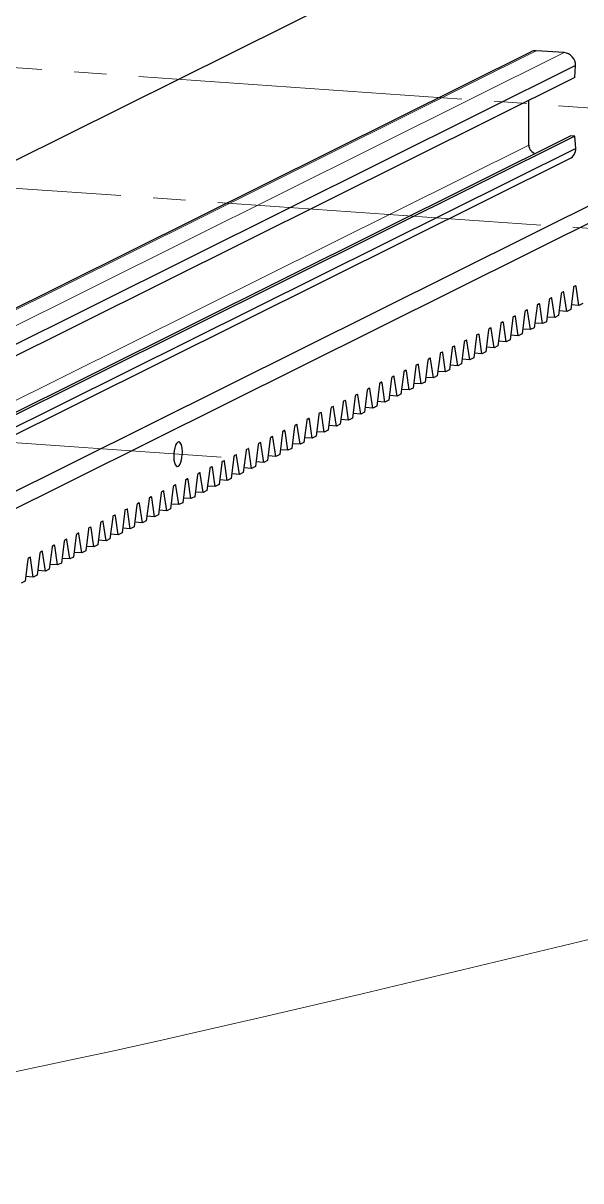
# Model space of a CAD drawing. Header units: millimetres. Extents: x 0 to 3360, y 0 to 297.
# Drawn here: x 3044 to 3069.9, y 153 to 206.6 of the extents above; entities that cross this region are included whole.
import ezdxf

# ---------------------------------------------------------------- set-up
doc = ezdxf.new("R2010")
doc.units = ezdxf.units.MM
for name, pattern in [('K5LT32768', [0]), ('K5LT_AXLED', [19.5, 15, -1.5, 1.5, -1.5]), ('K5LT_THIN', [0]), ('K5LT_THIN_INCLUDED_TO_HATCHING', [0])]:
    doc.linetypes.add(name, pattern=pattern)
doc.layers.add('Системный слой', color=7, linetype='Continuous')

# ---------------------------------------------------------------- blocks, each defined once
blk = doc.blocks.new('U614')
at = {"layer": 'Системный слой', "color": 7, "linetype": 'K5LT32768', "lineweight": 30}
for start_param, end_param in [(0, 3.141593), (4.915623, 6.283185), (3.141593, 4.915623)]:
    blk.add_ellipse((3051.211, 186.619), major_axis=(0.04, 0.566), ratio=0.350471, start_param=start_param, end_param=end_param, dxfattribs=at)

msp = doc.modelspace()

# ---------------------------------------------------------------- linework, layer by layer
at = {"layer": 'Системный слой', "color": 7, "linetype": 'K5LT32768', "lineweight": 30}
for p, q in [((3128.62, 242.47685), (3043.51876, 200.13808)), ((2995.93119, 169.62118), (3067.5541, 205.25433)), ((3069.10086, 205.21278), (3067.80551, 205.30347)), ((3069.632, 204.61872), (2995.82974, 167.90132)), ((2996.64625, 161.51369), (3082.58427, 204.26876)), ((3069.58687, 204.06501), (3069.632, 204.61872)), ((3069.58687, 204.06501), (2995.81853, 167.36448)), ((2996.89187, 160.83391), (3083.99738, 204.16982)), ((3067.4619, 200.93441), (3067.45734, 203.00555)), ((3069.41554, 201.35451), (2995.93137, 164.79536)), ((3069.59286, 201.34209), (2995.94198, 164.7)), ((3069.59286, 201.34209), (3069.41554, 201.35451)), ((3069.64044, 200.78189), (3069.59286, 201.34209)), ((3069.64044, 200.78189), (2996.01411, 164.15201)), ((2996.06323, 163.84368), (3069.36317, 200.31117)), ((3069.06879, 194.1407), (3068.98759, 194.1003)), ((3069.22134, 193.22536), (3069.08991, 194.11101)), ((3069.52834, 194.32913), (3069.40109, 193.31479)), ((3069.63049, 194.42015), (3069.54929, 194.37975)), ((3069.78304, 193.50481), (3069.65161, 194.39046)), ((3067.94539, 193.5818), (3067.86419, 193.5414)), ((3068.09795, 192.66646), (3067.96652, 193.55211)), ((3068.40494, 193.77023), (3068.27769, 192.75588)), ((3068.50709, 193.86125), (3068.42589, 193.82085)), ((3068.65965, 192.94591), (3068.52821, 193.83156)), ((3068.96664, 194.04968), (3068.83939, 193.03533)), ((3069.78304, 193.50481), (3069.42805, 193.52967)), ((3069.96279, 193.59424), (3069.78304, 193.50481)), ((3066.82199, 193.02289), (3066.74079, 192.98249)), ((3066.97455, 192.10756), (3066.84312, 192.9932)), ((3067.28154, 193.21132), (3067.15429, 192.19698)), ((3067.38369, 193.30234), (3067.30249, 193.26195)), ((3067.53625, 192.38701), (3067.40482, 193.27265)), ((3067.84324, 193.49078), (3067.71599, 192.47643)), ((3068.83939, 193.03533), (3068.65965, 192.94591)), ((3069.22134, 193.22536), (3068.86635, 193.25022)), ((3069.40109, 193.31479), (3069.22134, 193.22536)), ((3065.69859, 192.46399), (3065.61739, 192.42359)), ((3066.15814, 192.65242), (3066.03089, 191.63808)), ((3066.26029, 192.74344), (3066.17909, 192.70304)), ((3066.41285, 191.8281), (3066.28142, 192.71375)), ((3066.71984, 192.93187), (3066.59259, 191.91753)), ((3067.71599, 192.47643), (3067.53625, 192.38701)), ((3068.09795, 192.66646), (3067.74295, 192.69131)), ((3068.27769, 192.75588), (3068.09795, 192.66646)), ((3068.65965, 192.94591), (3068.30465, 192.97077)), ((3065.03474, 192.09352), (3064.90749, 191.07918)), ((3065.13689, 192.18454), (3065.05569, 192.14414)), ((3065.28945, 191.2692), (3065.15802, 192.15485)), ((3065.59644, 192.37297), (3065.46919, 191.35863)), ((3065.85115, 191.54865), (3065.71972, 192.4343)), ((3066.97455, 192.10756), (3066.61955, 192.13241)), ((3067.15429, 192.19698), (3066.97455, 192.10756)), ((3067.53625, 192.38701), (3067.18125, 192.41186)), ((3063.91135, 191.53462), (3063.78409, 190.52027)), ((3064.01349, 191.62564), (3063.93229, 191.58524)), ((3064.16605, 190.7103), (3064.03462, 191.59595)), ((3064.47304, 191.81407), (3064.34579, 190.79972)), ((3064.57519, 191.90509), (3064.49399, 191.86469)), ((3064.72775, 190.98975), (3064.59632, 191.8754)), ((3065.85115, 191.54865), (3065.49615, 191.57351)), ((3066.03089, 191.63808), (3065.85115, 191.54865)), ((3066.41285, 191.8281), (3066.05785, 191.85296)), ((3066.59259, 191.91753), (3066.41285, 191.8281)), ((3062.78795, 190.97571), (3062.6607, 189.96137)), ((3062.89009, 191.06673), (3062.8089, 191.02634)), ((3063.04265, 190.1514), (3062.91122, 191.03704)), ((3063.34965, 191.25516), (3063.22239, 190.24082)), ((3063.45179, 191.34618), (3063.37059, 191.30579)), ((3063.60435, 190.43085), (3063.47292, 191.3165)), ((3064.72775, 190.98975), (3064.37275, 191.01461)), ((3064.90749, 191.07918), (3064.72775, 190.98975)), ((3065.28945, 191.2692), (3064.93445, 191.29406)), ((3065.46919, 191.35863), (3065.28945, 191.2692)), ((3061.66455, 190.41681), (3061.5373, 189.40247)), ((3061.7667, 190.50783), (3061.6855, 190.46743)), ((3061.91925, 189.59249), (3061.78782, 190.47814)), ((3062.22625, 190.69626), (3062.099, 189.68192)), ((3062.3284, 190.78728), (3062.2472, 190.74688)), ((3062.48095, 189.87195), (3062.34952, 190.75759)), ((3063.60435, 190.43085), (3063.24935, 190.4557)), ((3063.78409, 190.52027), (3063.60435, 190.43085)), ((3064.16605, 190.7103), (3063.81105, 190.73515)), ((3064.34579, 190.79972), (3064.16605, 190.7103)), ((3060.54115, 189.85791), (3060.4139, 188.84356)), ((3060.6433, 189.94893), (3060.5621, 189.90853)), ((3060.79585, 189.03359), (3060.66442, 189.91924)), ((3061.10285, 190.13736), (3060.9756, 189.12302)), ((3061.205, 190.22838), (3061.1238, 190.18798)), ((3061.35755, 189.31304), (3061.22612, 190.19869)), ((3062.48095, 189.87195), (3062.12595, 189.8968)), ((3062.6607, 189.96137), (3062.48095, 189.87195)), ((3063.04265, 190.1514), (3062.68765, 190.17625)), ((3063.22239, 190.24082), (3063.04265, 190.1514)), ((3059.41775, 189.29901), (3059.2905, 188.28466)), ((3059.5199, 189.39002), (3059.4387, 189.34963)), ((3059.67245, 188.47469), (3059.54102, 189.36034)), ((3059.97945, 189.57846), (3059.8522, 188.56411)), ((3060.0816, 189.66948), (3060.0004, 189.62908)), ((3060.23415, 188.75414), (3060.10272, 189.63979)), ((3061.35755, 189.31304), (3061.00255, 189.3379)), ((3061.5373, 189.40247), (3061.35755, 189.31304)), ((3061.91925, 189.59249), (3061.56425, 189.61735)), ((3062.099, 189.68192), (3061.91925, 189.59249)), ((3058.29435, 188.7401), (3058.1671, 187.72576)), ((3058.3965, 188.83112), (3058.3153, 188.79072)), ((3058.54906, 187.91579), (3058.41762, 188.80143)), ((3058.85605, 189.01955), (3058.7288, 188.00521)), ((3058.9582, 189.11057), (3058.877, 189.07018)), ((3059.11075, 188.19524), (3058.97932, 189.08088)), ((3060.23415, 188.75414), (3059.87916, 188.77899)), ((3060.4139, 188.84356), (3060.23415, 188.75414)), ((3060.79585, 189.03359), (3060.44085, 189.05845)), ((3060.9756, 189.12302), (3060.79585, 189.03359)), ((3057.17095, 188.1812), (3057.0437, 187.16686)), ((3057.2731, 188.27222), (3057.1919, 188.23182)), ((3057.42566, 187.35688), (3057.29423, 188.24253)), ((3057.73265, 188.46065), (3057.6054, 187.44631)), ((3057.8348, 188.55167), (3057.7536, 188.51127)), ((3057.98736, 187.63633), (3057.85593, 188.52198)), ((3059.11075, 188.19524), (3058.75576, 188.22009)), ((3059.2905, 188.28466), (3059.11075, 188.19524)), ((3059.67245, 188.47469), (3059.31746, 188.49954)), ((3059.8522, 188.56411), (3059.67245, 188.47469)), ((3056.1497, 187.71332), (3056.0685, 187.67292)), ((3056.30226, 186.79798), (3056.17083, 187.68363)), ((3056.60925, 187.90175), (3056.482, 186.8874)), ((3056.7114, 187.99277), (3056.6302, 187.95237)), ((3056.86396, 187.07743), (3056.73253, 187.96308)), ((3057.98736, 187.63633), (3057.63236, 187.66119)), ((3058.1671, 187.72576), (3057.98736, 187.63633)), ((3058.54906, 187.91579), (3058.19406, 187.94064)), ((3058.7288, 188.00521), (3058.54906, 187.91579)), ((3055.0263, 187.15441), (3054.9451, 187.11402)), ((3055.17886, 186.23908), (3055.04743, 187.12472)), ((3055.48585, 187.34285), (3055.3586, 186.3285)), ((3055.588, 187.43386), (3055.5068, 187.39347)), ((3055.74056, 186.51853), (3055.60913, 187.40418)), ((3056.04755, 187.6223), (3055.9203, 186.60795)), ((3056.86396, 187.07743), (3056.50896, 187.10229)), ((3057.0437, 187.16686), (3056.86396, 187.07743)), ((3057.42566, 187.35688), (3057.07066, 187.38174)), ((3057.6054, 187.44631), (3057.42566, 187.35688)), ((3053.9029, 186.59551), (3053.8217, 186.55511)), ((3054.05546, 185.68017), (3053.92403, 186.56582)), ((3054.36245, 186.78394), (3054.2352, 185.7696)), ((3054.4646, 186.87496), (3054.3834, 186.83456)), ((3054.61716, 185.95963), (3054.48573, 186.84527)), ((3054.92415, 187.06339), (3054.7969, 186.04905)), ((3055.9203, 186.60795), (3055.74056, 186.51853)), ((3056.30226, 186.79798), (3055.94726, 186.82283)), ((3056.482, 186.8874), (3056.30226, 186.79798)), ((3052.7795, 186.03661), (3052.69831, 185.99621)), ((3053.23906, 186.22504), (3053.1118, 185.2107)), ((3053.3412, 186.31606), (3053.26, 186.27566)), ((3053.49376, 185.40072), (3053.36233, 186.28637)), ((3053.80076, 186.50449), (3053.6735, 185.49015)), ((3054.7969, 186.04905), (3054.61716, 185.95963)), ((3055.17886, 186.23908), (3054.82386, 186.26393)), ((3055.3586, 186.3285), (3055.17886, 186.23908)), ((3055.74056, 186.51853), (3055.38556, 186.54338)), ((3052.11566, 185.66614), (3051.98841, 184.65179)), ((3052.21781, 185.75716), (3052.13661, 185.71676)), ((3052.37036, 184.84182), (3052.23893, 185.72747)), ((3052.67736, 185.94559), (3052.55011, 184.93124)), ((3052.93206, 185.12127), (3052.80063, 186.00692)), ((3053.6735, 185.49015), (3053.49376, 185.40072)), ((3054.05546, 185.68017), (3053.70046, 185.70503)), ((3054.2352, 185.7696), (3054.05546, 185.68017)), ((3054.61716, 185.95963), (3054.26216, 185.98448)), ((3050.99226, 185.10723), (3050.86501, 184.09289)), ((3051.09441, 185.19825), (3051.01321, 185.15786)), ((3051.24696, 184.28292), (3051.11553, 185.16856)), ((3051.55396, 185.38669), (3051.42671, 184.37234)), ((3051.65611, 185.47771), (3051.57491, 185.43731)), ((3051.80866, 184.56237), (3051.67723, 185.44802)), ((3052.93206, 185.12127), (3052.57706, 185.14613)), ((3053.1118, 185.2107), (3052.93206, 185.12127)), ((3053.49376, 185.40072), (3053.13876, 185.42558)), ((3049.86886, 184.54833), (3049.74161, 183.53399)), ((3049.97101, 184.63935), (3049.88981, 184.59895)), ((3050.12356, 183.72401), (3049.99213, 184.60966)), ((3050.43056, 184.82778), (3050.30331, 183.81344)), ((3050.53271, 184.9188), (3050.45151, 184.8784)), ((3050.68526, 184.00347), (3050.55383, 184.88911)), ((3051.80866, 184.56237), (3051.45366, 184.58722)), ((3051.98841, 184.65179), (3051.80866, 184.56237)), ((3052.37036, 184.84182), (3052.01536, 184.86668)), ((3052.55011, 184.93124), (3052.37036, 184.84182)), ((3048.74546, 183.98943), (3048.61821, 182.97509)), ((3048.84761, 184.08045), (3048.76641, 184.04005)), ((3049.00017, 183.16511), (3048.86873, 184.05076)), ((3049.30716, 184.26888), (3049.17991, 183.25454)), ((3049.40931, 184.3599), (3049.32811, 184.3195)), ((3049.56186, 183.44456), (3049.43043, 184.33021)), ((3050.68526, 184.00347), (3050.33026, 184.02832)), ((3050.86501, 184.09289), (3050.68526, 184.00347)), ((3051.24696, 184.28292), (3050.89196, 184.30777)), ((3051.42671, 184.37234), (3051.24696, 184.28292)), ((3047.62206, 183.43053), (3047.49481, 182.41618)), ((3047.72421, 183.52155), (3047.64301, 183.48115)), ((3047.87677, 182.60621), (3047.74534, 183.49186)), ((3048.18376, 183.70998), (3048.05651, 182.69563)), ((3048.28591, 183.801), (3048.20471, 183.7606)), ((3048.43847, 182.88566), (3048.30704, 183.77131)), ((3049.56186, 183.44456), (3049.20687, 183.46942)), ((3049.74161, 183.53399), (3049.56186, 183.44456)), ((3050.12356, 183.72401), (3049.76857, 183.74887)), ((3050.30331, 183.81344), (3050.12356, 183.72401)), ((3046.49866, 182.87162), (3046.37141, 181.85728)), ((3046.60081, 182.96264), (3046.51961, 182.92225)), ((3046.75337, 182.04731), (3046.62194, 182.93295)), ((3047.06036, 183.15107), (3046.93311, 182.13673)), ((3047.16251, 183.24209), (3047.08131, 183.2017)), ((3047.31507, 182.32676), (3047.18364, 183.2124)), ((3048.43847, 182.88566), (3048.08347, 182.91052)), ((3048.61821, 182.97509), (3048.43847, 182.88566)), ((3049.00017, 183.16511), (3048.64517, 183.18997)), ((3049.17991, 183.25454), (3049.00017, 183.16511)), ((3045.37526, 182.31272), (3045.24801, 181.29838)), ((3045.47741, 182.40374), (3045.39621, 182.36334)), ((3045.62997, 181.4884), (3045.49854, 182.37405)), ((3045.93696, 182.59217), (3045.80971, 181.57783)), ((3046.03911, 182.68319), (3045.95791, 182.64279)), ((3046.19167, 181.76786), (3046.06024, 182.6535)), ((3047.31507, 182.32676), (3046.96007, 182.35161)), ((3047.49481, 182.41618), (3047.31507, 182.32676)), ((3047.87677, 182.60621), (3047.52177, 182.63106)), ((3048.05651, 182.69563), (3047.87677, 182.60621)), ((3044.25186, 181.75382), (3044.12461, 180.73947)), ((3044.35401, 181.84484), (3044.27281, 181.80444)), ((3044.50657, 180.9295), (3044.37514, 181.81515)), ((3044.81356, 182.03327), (3044.68631, 181.01893)), ((3044.91571, 182.12429), (3044.83451, 182.08389)), ((3045.06827, 181.20895), (3044.93684, 182.0946)), ((3046.19167, 181.76786), (3045.83667, 181.79271)), ((3046.37141, 181.85728), (3046.19167, 181.76786)), ((3046.75337, 182.04731), (3046.39837, 182.07216)), ((3046.93311, 182.13673), (3046.75337, 182.04731)), ((3045.06827, 181.20895), (3044.71327, 181.23381)), ((3045.24801, 181.29838), (3045.06827, 181.20895)), ((3045.62997, 181.4884), (3045.27497, 181.51326)), ((3045.80971, 181.57783), (3045.62997, 181.4884)), ((3044.12461, 180.73947), (3043.94487, 180.65005)), ((3044.50657, 180.9295), (3044.15157, 180.95436)), ((3044.68631, 181.01893), (3044.50657, 180.9295))]:
    msp.add_line(p, q, dxfattribs=at)
at = {"layer": 'Системный слой', "color": 7, "linetype": 'K5LT_THIN', "lineweight": 18}
for p, q in [((3069.10086, 205.21278), (2995.86975, 168.77953)), ((3067.80551, 205.30347), (2995.9245, 169.54191)), ((3067.4619, 200.93441), (2995.88264, 165.32298)), ((3069.08991, 194.11101), (3069.01908, 194.11597)), ((3069.65161, 194.39046), (3069.58078, 194.39542)), ((3067.96652, 193.55211), (3067.89568, 193.55707)), ((3068.52821, 193.83156), (3068.45738, 193.83652)), ((3066.84312, 192.9932), (3066.77228, 192.99816)), ((3067.40482, 193.27265), (3067.33398, 193.27761)), ((3066.28142, 192.71375), (3066.21058, 192.71871)), ((3065.15802, 192.15485), (3065.08719, 192.15981)), ((3065.71972, 192.4343), (3065.64888, 192.43926)), ((3064.03462, 191.59595), (3063.96379, 191.60091)), ((3064.59632, 191.8754), (3064.52549, 191.88036)), ((3062.91122, 191.03704), (3062.84039, 191.042)), ((3063.47292, 191.3165), (3063.40209, 191.32145)), ((3061.78782, 190.47814), (3061.71699, 190.4831)), ((3062.34952, 190.75759), (3062.27869, 190.76255)), ((3060.66442, 189.91924), (3060.59359, 189.9242)), ((3061.22612, 190.19869), (3061.15529, 190.20365)), ((3059.54102, 189.36034), (3059.47019, 189.36529)), ((3060.10272, 189.63979), (3060.03189, 189.64475)), ((3058.41762, 188.80143), (3058.34679, 188.80639)), ((3058.97932, 189.08088), (3058.90849, 189.08584)), ((3057.29423, 188.24253), (3057.22339, 188.24749)), ((3057.85593, 188.52198), (3057.78509, 188.52694)), ((3056.17083, 187.68363), (3056.09999, 187.68859)), ((3056.73253, 187.96308), (3056.66169, 187.96804)), ((3055.04743, 187.12472), (3054.9766, 187.12968)), ((3055.60913, 187.40418), (3055.53829, 187.40913)), ((3053.92403, 186.56582), (3053.8532, 186.57078)), ((3054.48573, 186.84527), (3054.4149, 186.85023)), ((3053.36233, 186.28637), (3053.2915, 186.29133)), ((3052.23893, 185.72747), (3052.1681, 185.73243)), ((3052.80063, 186.00692), (3052.7298, 186.01188)), ((3051.11553, 185.16856), (3051.0447, 185.17352)), ((3051.67723, 185.44802), (3051.6064, 185.45298)), ((3049.99213, 184.60966), (3049.9213, 184.61462)), ((3050.55383, 184.88911), (3050.483, 184.89407)), ((3048.86873, 184.05076), (3048.7979, 184.05572)), ((3049.43043, 184.33021), (3049.3596, 184.33517)), ((3047.74534, 183.49186), (3047.6745, 183.49682)), ((3048.30704, 183.77131), (3048.2362, 183.77627)), ((3046.62194, 182.93295), (3046.5511, 182.93791)), ((3047.18364, 183.2124), (3047.1128, 183.21736)), ((3045.49854, 182.37405), (3045.42771, 182.37901)), ((3046.06024, 182.6535), (3045.9894, 182.65846)), ((3044.37514, 181.81515), (3044.30431, 181.82011)), ((3044.93684, 182.0946), (3044.86601, 182.09956))]:
    msp.add_line(p, q, dxfattribs=at)
at = {"layer": 'Системный слой', "color": 30, "linetype": 'K5LT_AXLED', "lineweight": 18, "true_color": 0xff8000}
for p, q in [((3083.80669, 201.70363), (3038.48647, 204.87667)), ((3087.46407, 195.86864), (3033.88574, 199.61987)), ((3053.20619, 186.47956), (3014.11254, 189.21666))]:
    msp.add_line(p, q, dxfattribs=at)
at = {"layer": 'Системный слой', "color": 7, "linetype": 'K5LT32768', "lineweight": 30}
for centre, major_axis, ratio, start_param, end_param in [((3067.80674, 204.74651), (-0.25264, 0.50781), 0.91729792, 5.78853466, 6.28318531), ((3069.10209, 204.65582), (-0.25264, 0.50781), 0.91729792, 4.21773833, 5.78853466), ((3067.81518, 200.90968), (-0.16843, 0.33854), 0.91729792, 1.07614568, 2.5534481), ((3069.11053, 200.81899), (-0.25264, 0.50781), 0.91729792, 3.14159265, 4.21773833), ((3068.98773, 194.03842), (0.0044, 0.06287), 0.35047103, 0.20323398, 1.4152597), ((3069.06892, 194.07881), (0.0044, 0.06287), 0.35047103, 0, 0.20323398), ((3069.06892, 194.07881), (0.0044, 0.06287), 0.35047103, 5.27439363, 6.28318531), ((3069.54942, 194.31787), (0.0044, 0.06287), 0.35047103, 0.20323398, 1.4152597), ((3069.63062, 194.35826), (0.0044, 0.06287), 0.35047103, 0, 0.20323398), ((3069.63062, 194.35826), (0.0044, 0.06287), 0.35047103, 5.27439363, 6.28318531), ((3067.86433, 193.47951), (0.0044, 0.06287), 0.35047103, 0.20323398, 1.4152597), ((3067.94553, 193.51991), (0.0044, 0.06287), 0.35047103, 0, 0.20323398), ((3067.94553, 193.51991), (0.0044, 0.06287), 0.35047103, 5.27439363, 6.28318531), ((3068.42603, 193.75896), (0.0044, 0.06287), 0.35047103, 0.20323398, 1.4152597), ((3068.50722, 193.79936), (0.0044, 0.06287), 0.35047103, 0, 0.20323398), ((3068.50722, 193.79936), (0.0044, 0.06287), 0.35047103, 5.27439363, 6.28318531), ((3066.82213, 192.96101), (0.0044, 0.06287), 0.35047103, 0, 0.20323398), ((3066.82213, 192.96101), (0.0044, 0.06287), 0.35047103, 5.27439363, 6.28318531), ((3067.30263, 193.20006), (0.0044, 0.06287), 0.35047103, 0.20323398, 1.4152597), ((3067.38383, 193.24046), (0.0044, 0.06287), 0.35047103, 0, 0.20323398), ((3067.38383, 193.24046), (0.0044, 0.06287), 0.35047103, 5.27439363, 6.28318531), ((3065.69873, 192.40211), (0.0044, 0.06287), 0.35047103, 0, 0.20323398), ((3065.69873, 192.40211), (0.0044, 0.06287), 0.35047103, 5.27439363, 6.28318531), ((3066.17923, 192.64116), (0.0044, 0.06287), 0.35047103, 0.20323398, 1.4152597), ((3066.26043, 192.68156), (0.0044, 0.06287), 0.35047103, 0, 0.20323398), ((3066.26043, 192.68156), (0.0044, 0.06287), 0.35047103, 5.27439363, 6.28318531), ((3066.74093, 192.92061), (0.0044, 0.06287), 0.35047103, 0.20323398, 1.4152597), ((3065.05583, 192.08226), (0.0044, 0.06287), 0.35047103, 0.20323398, 1.4152597), ((3065.13703, 192.12265), (0.0044, 0.06287), 0.35047103, 0, 0.20323398), ((3065.13703, 192.12265), (0.0044, 0.06287), 0.35047103, 5.27439363, 6.28318531), ((3065.61753, 192.36171), (0.0044, 0.06287), 0.35047103, 0.20323398, 1.4152597), ((3063.93243, 191.52335), (0.0044, 0.06287), 0.35047103, 0.20323398, 1.4152597), ((3064.01363, 191.56375), (0.0044, 0.06287), 0.35047103, 0, 0.20323398), ((3064.01363, 191.56375), (0.0044, 0.06287), 0.35047103, 5.27439363, 6.28318531), ((3064.49413, 191.8028), (0.0044, 0.06287), 0.35047103, 0.20323398, 1.4152597), ((3064.57533, 191.8432), (0.0044, 0.06287), 0.35047103, 0, 0.20323398), ((3064.57533, 191.8432), (0.0044, 0.06287), 0.35047103, 5.27439363, 6.28318531), ((3062.80903, 190.96445), (0.0044, 0.06287), 0.35047103, 0.20323398, 1.4152597), ((3062.89023, 191.00485), (0.0044, 0.06287), 0.35047103, 0, 0.20323398), ((3062.89023, 191.00485), (0.0044, 0.06287), 0.35047103, 5.27439363, 6.28318531), ((3063.37073, 191.2439), (0.0044, 0.06287), 0.35047103, 0.20323398, 1.4152597), ((3063.45193, 191.2843), (0.0044, 0.06287), 0.35047103, 0, 0.20323398), ((3063.45193, 191.2843), (0.0044, 0.06287), 0.35047103, 5.27439363, 6.28318531), ((3061.68563, 190.40555), (0.0044, 0.06287), 0.35047103, 0.20323398, 1.4152597), ((3061.76683, 190.44595), (0.0044, 0.06287), 0.35047103, 0, 0.20323398), ((3061.76683, 190.44595), (0.0044, 0.06287), 0.35047103, 5.27439363, 6.28318531), ((3062.24733, 190.685), (0.0044, 0.06287), 0.35047103, 0.20323398, 1.4152597), ((3062.32853, 190.7254), (0.0044, 0.06287), 0.35047103, 0, 0.20323398), ((3062.32853, 190.7254), (0.0044, 0.06287), 0.35047103, 5.27439363, 6.28318531), ((3060.56223, 189.84665), (0.0044, 0.06287), 0.35047103, 0.20323398, 1.4152597), ((3060.64343, 189.88704), (0.0044, 0.06287), 0.35047103, 0, 0.20323398), ((3060.64343, 189.88704), (0.0044, 0.06287), 0.35047103, 5.27439363, 6.28318531), ((3061.12393, 190.1261), (0.0044, 0.06287), 0.35047103, 0.20323398, 1.4152597), ((3061.20513, 190.16649), (0.0044, 0.06287), 0.35047103, 0, 0.20323398), ((3061.20513, 190.16649), (0.0044, 0.06287), 0.35047103, 5.27439363, 6.28318531), ((3059.43883, 189.28774), (0.0044, 0.06287), 0.35047103, 0.20323398, 1.4152597), ((3059.52003, 189.32814), (0.0044, 0.06287), 0.35047103, 0, 0.20323398), ((3059.52003, 189.32814), (0.0044, 0.06287), 0.35047103, 5.27439363, 6.28318531), ((3060.00053, 189.56719), (0.0044, 0.06287), 0.35047103, 0.20323398, 1.4152597), ((3060.08173, 189.60759), (0.0044, 0.06287), 0.35047103, 0, 0.20323398), ((3060.08173, 189.60759), (0.0044, 0.06287), 0.35047103, 5.27439363, 6.28318531), ((3058.31544, 188.72884), (0.0044, 0.06287), 0.35047103, 0.20323398, 1.4152597), ((3058.39664, 188.76924), (0.0044, 0.06287), 0.35047103, 0, 0.20323398), ((3058.39664, 188.76924), (0.0044, 0.06287), 0.35047103, 5.27439363, 6.28318531), ((3058.87714, 189.00829), (0.0044, 0.06287), 0.35047103, 0.20323398, 1.4152597), ((3058.95833, 189.04869), (0.0044, 0.06287), 0.35047103, 0, 0.20323398), ((3058.95833, 189.04869), (0.0044, 0.06287), 0.35047103, 5.27439363, 6.28318531), ((3057.19204, 188.16994), (0.0044, 0.06287), 0.35047103, 0.20323398, 1.4152597), ((3057.27324, 188.21033), (0.0044, 0.06287), 0.35047103, 0, 0.20323398), ((3057.27324, 188.21033), (0.0044, 0.06287), 0.35047103, 5.27439363, 6.28318531), ((3057.75374, 188.44939), (0.0044, 0.06287), 0.35047103, 0.20323398, 1.4152597), ((3057.83494, 188.48979), (0.0044, 0.06287), 0.35047103, 0, 0.20323398), ((3057.83494, 188.48979), (0.0044, 0.06287), 0.35047103, 5.27439363, 6.28318531), ((3056.06864, 187.61103), (0.0044, 0.06287), 0.35047103, 0.20323398, 1.4152597), ((3056.14984, 187.65143), (0.0044, 0.06287), 0.35047103, 0, 0.20323398), ((3056.14984, 187.65143), (0.0044, 0.06287), 0.35047103, 5.27439363, 6.28318531), ((3056.63034, 187.89049), (0.0044, 0.06287), 0.35047103, 0.20323398, 1.4152597), ((3056.71154, 187.93088), (0.0044, 0.06287), 0.35047103, 0, 0.20323398), ((3056.71154, 187.93088), (0.0044, 0.06287), 0.35047103, 5.27439363, 6.28318531), ((3054.94524, 187.05213), (0.0044, 0.06287), 0.35047103, 0.20323398, 1.4152597), ((3055.02644, 187.09253), (0.0044, 0.06287), 0.35047103, 0, 0.20323398), ((3055.02644, 187.09253), (0.0044, 0.06287), 0.35047103, 5.27439363, 6.28318531), ((3055.50694, 187.33158), (0.0044, 0.06287), 0.35047103, 0.20323398, 1.4152597), ((3055.58814, 187.37198), (0.0044, 0.06287), 0.35047103, 0, 0.20323398), ((3055.58814, 187.37198), (0.0044, 0.06287), 0.35047103, 5.27439363, 6.28318531), ((3053.90304, 186.53363), (0.0044, 0.06287), 0.35047103, 0, 0.20323398), ((3053.90304, 186.53363), (0.0044, 0.06287), 0.35047103, 5.27439363, 6.28318531), ((3054.38354, 186.77268), (0.0044, 0.06287), 0.35047103, 0.20323398, 1.4152597), ((3054.46474, 186.81308), (0.0044, 0.06287), 0.35047103, 0, 0.20323398), ((3054.46474, 186.81308), (0.0044, 0.06287), 0.35047103, 5.27439363, 6.28318531), ((3052.77964, 185.97472), (0.0044, 0.06287), 0.35047103, 0, 0.20323398), ((3052.77964, 185.97472), (0.0044, 0.06287), 0.35047103, 5.27439363, 6.28318531), ((3053.26014, 186.21378), (0.0044, 0.06287), 0.35047103, 0.20323398, 1.4152597), ((3053.34134, 186.25417), (0.0044, 0.06287), 0.35047103, 0, 0.20323398), ((3053.34134, 186.25417), (0.0044, 0.06287), 0.35047103, 5.27439363, 6.28318531), ((3053.82184, 186.49323), (0.0044, 0.06287), 0.35047103, 0.20323398, 1.4152597), ((3052.13674, 185.65487), (0.0044, 0.06287), 0.35047103, 0.20323398, 1.4152597), ((3052.21794, 185.69527), (0.0044, 0.06287), 0.35047103, 0, 0.20323398), ((3052.21794, 185.69527), (0.0044, 0.06287), 0.35047103, 5.27439363, 6.28318531), ((3052.69844, 185.93433), (0.0044, 0.06287), 0.35047103, 0.20323398, 1.4152597), ((3051.01334, 185.09597), (0.0044, 0.06287), 0.35047103, 0.20323398, 1.4152597), ((3051.09454, 185.13637), (0.0044, 0.06287), 0.35047103, 0, 0.20323398), ((3051.09454, 185.13637), (0.0044, 0.06287), 0.35047103, 5.27439363, 6.28318531), ((3051.57504, 185.37542), (0.0044, 0.06287), 0.35047103, 0.20323398, 1.4152597), ((3051.65624, 185.41582), (0.0044, 0.06287), 0.35047103, 0, 0.20323398), ((3051.65624, 185.41582), (0.0044, 0.06287), 0.35047103, 5.27439363, 6.28318531), ((3049.88994, 184.53707), (0.0044, 0.06287), 0.35047103, 0.20323398, 1.4152597), ((3049.97114, 184.57747), (0.0044, 0.06287), 0.35047103, 0, 0.20323398), ((3049.97114, 184.57747), (0.0044, 0.06287), 0.35047103, 5.27439363, 6.28318531), ((3050.45164, 184.81652), (0.0044, 0.06287), 0.35047103, 0.20323398, 1.4152597), ((3050.53284, 184.85692), (0.0044, 0.06287), 0.35047103, 0, 0.20323398), ((3050.53284, 184.85692), (0.0044, 0.06287), 0.35047103, 5.27439363, 6.28318531), ((3048.76655, 183.97817), (0.0044, 0.06287), 0.35047103, 0.20323398, 1.4152597), ((3048.84774, 184.01856), (0.0044, 0.06287), 0.35047103, 0, 0.20323398), ((3048.84774, 184.01856), (0.0044, 0.06287), 0.35047103, 5.27439363, 6.28318531), ((3049.32825, 184.25762), (0.0044, 0.06287), 0.35047103, 0.20323398, 1.4152597), ((3049.40944, 184.29802), (0.0044, 0.06287), 0.35047103, 0, 0.20323398), ((3049.40944, 184.29802), (0.0044, 0.06287), 0.35047103, 5.27439363, 6.28318531), ((3047.64315, 183.41926), (0.0044, 0.06287), 0.35047103, 0.20323398, 1.4152597), ((3047.72435, 183.45966), (0.0044, 0.06287), 0.35047103, 0, 0.20323398), ((3047.72435, 183.45966), (0.0044, 0.06287), 0.35047103, 5.27439363, 6.28318531), ((3048.20485, 183.69871), (0.0044, 0.06287), 0.35047103, 0.20323398, 1.4152597), ((3048.28605, 183.73911), (0.0044, 0.06287), 0.35047103, 0, 0.20323398), ((3048.28605, 183.73911), (0.0044, 0.06287), 0.35047103, 5.27439363, 6.28318531), ((3046.51975, 182.86036), (0.0044, 0.06287), 0.35047103, 0.20323398, 1.4152597), ((3046.60095, 182.90076), (0.0044, 0.06287), 0.35047103, 0, 0.20323398), ((3046.60095, 182.90076), (0.0044, 0.06287), 0.35047103, 5.27439363, 6.28318531), ((3047.08145, 183.13981), (0.0044, 0.06287), 0.35047103, 0.20323398, 1.4152597), ((3047.16265, 183.18021), (0.0044, 0.06287), 0.35047103, 0, 0.20323398), ((3047.16265, 183.18021), (0.0044, 0.06287), 0.35047103, 5.27439363, 6.28318531), ((3045.39635, 182.30146), (0.0044, 0.06287), 0.35047103, 0.20323398, 1.4152597), ((3045.47755, 182.34186), (0.0044, 0.06287), 0.35047103, 0, 0.20323398), ((3045.47755, 182.34186), (0.0044, 0.06287), 0.35047103, 5.27439363, 6.28318531), ((3045.95805, 182.58091), (0.0044, 0.06287), 0.35047103, 0.20323398, 1.4152597), ((3046.03925, 182.62131), (0.0044, 0.06287), 0.35047103, 0, 0.20323398), ((3046.03925, 182.62131), (0.0044, 0.06287), 0.35047103, 5.27439363, 6.28318531), ((3044.27295, 181.74256), (0.0044, 0.06287), 0.35047103, 0.20323398, 1.4152597), ((3044.35415, 181.78295), (0.0044, 0.06287), 0.35047103, 0, 0.20323398), ((3044.35415, 181.78295), (0.0044, 0.06287), 0.35047103, 5.27439363, 6.28318531), ((3044.83465, 182.02201), (0.0044, 0.06287), 0.35047103, 0.20323398, 1.4152597), ((3044.91585, 182.0624), (0.0044, 0.06287), 0.35047103, 0, 0.20323398), ((3044.91585, 182.0624), (0.0044, 0.06287), 0.35047103, 5.27439363, 6.28318531)]:
    msp.add_ellipse(centre, major_axis=major_axis, ratio=ratio, start_param=start_param, end_param=end_param, dxfattribs=at)
at = {"layer": 'Системный слой', "color": 7, "linetype": 'K5LT_THIN_INCLUDED_TO_HATCHING', "lineweight": 18}
msp.add_open_spline([(3012.65885, 216.04449), (3019.58805, 228.57958), (3029.109, 241.52877), (3040.57895, 249.04579), (3053.92148, 257.79005), (3074.18927, 263.32095), (3089.38831, 261.1376), (3106.65709, 258.65694), (3132.9746, 245.23784), (3137.04799, 229.63096), (3139.56943, 219.97026), (3134.72341, 205.88587), (3131.03314, 194.78108), (3128.61664, 187.50929), (3127.68922, 176.7026), (3121.61561, 173.62417), (3118.32426, 171.95593), (3113.3116, 172.5976), (3109.15629, 172.12046), (3071.58491, 167.80618), (2998.21552, 138.86001), (2995.90259, 165.08561), (2995.07937, 174.41987), (3001.64344, 191.59177), (3006.90091, 203.94634), (3008.64508, 208.04499), (3010.51113, 212.15921), (3012.65885, 216.04449)], degree=3, knots=[0, 0, 0, 0, 1, 1, 1, 2, 2, 2, 3, 3, 3, 4, 4, 4, 5, 5, 5, 6, 6, 6, 7, 7, 7, 8, 8, 8, 9, 9, 9, 9], dxfattribs=at)

# ---------------------------------------------------------------- block references
at = {"layer": 'Системный слой'}
msp.add_blockref('U614', (0, 0), dxfattribs=at)

doc.saveas('drawing.dxf')
